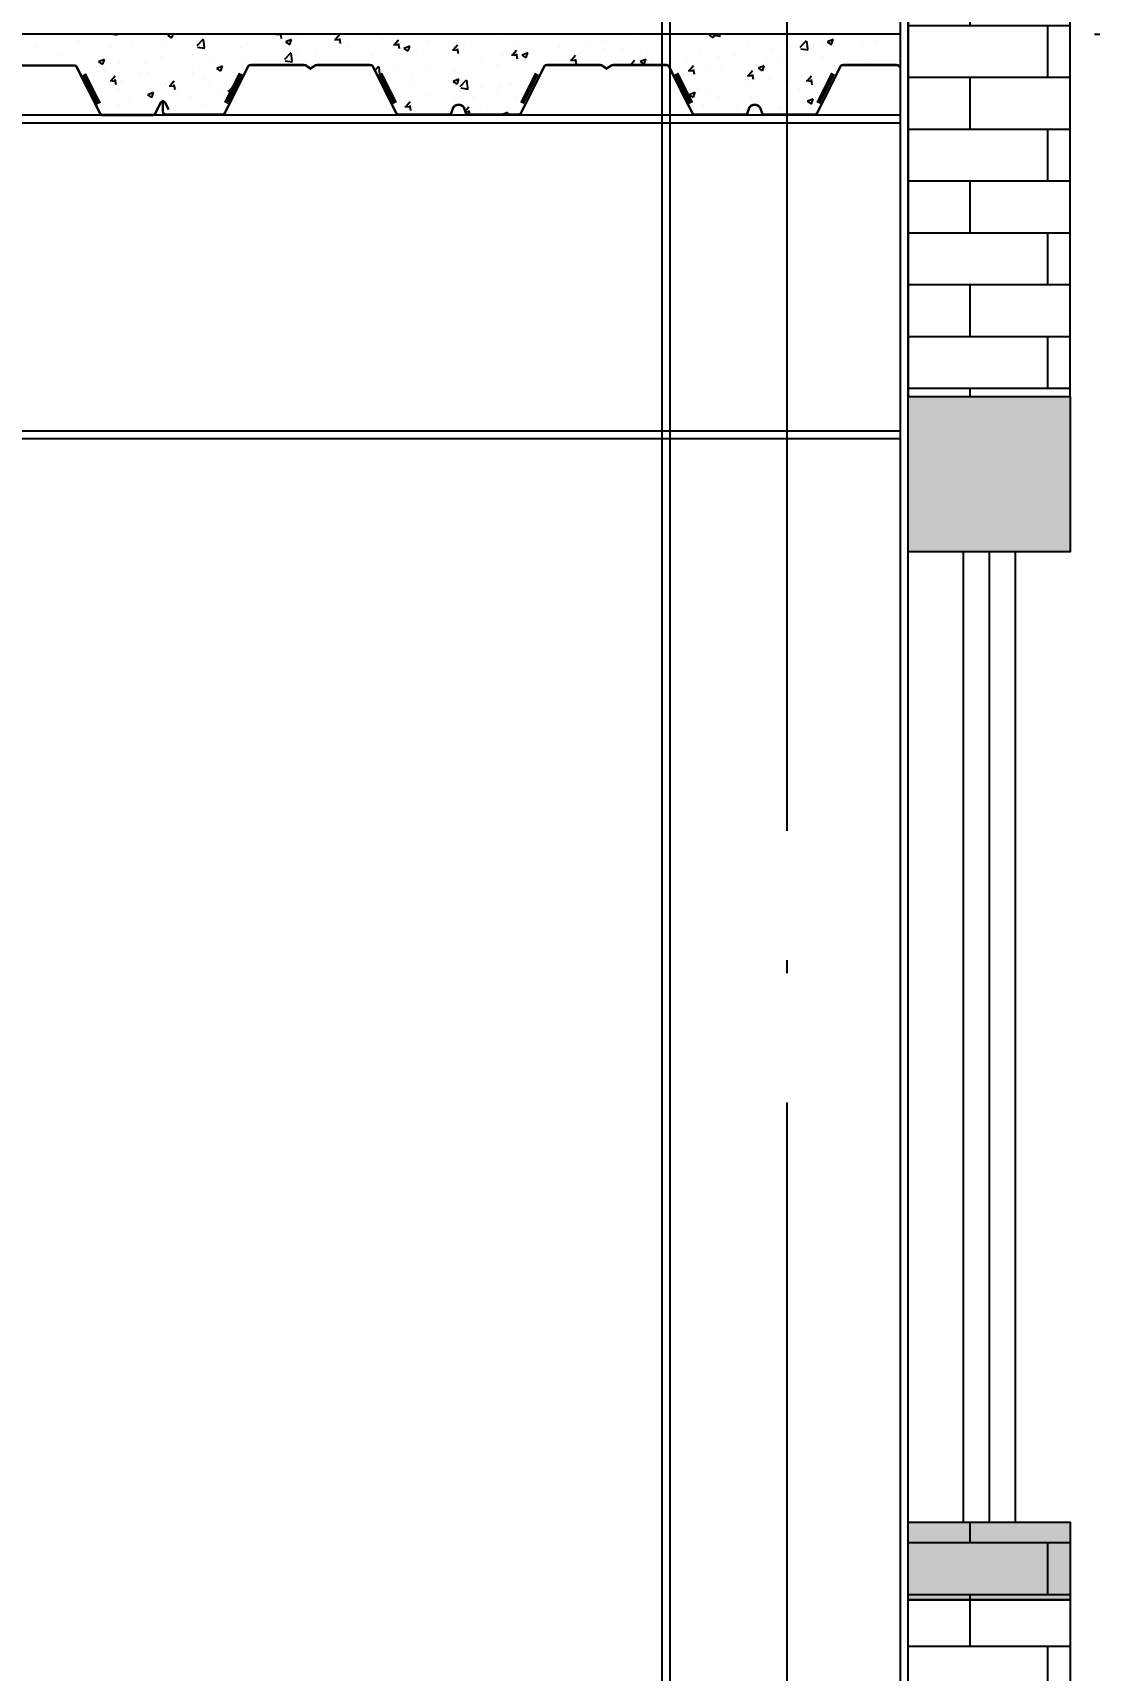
# Model space of a CAD drawing. Extents: x -89996 to 1006241, y -2176 to 440573.
# Drawn here: x 723159 to 724792, y 246761 to 249292 of the extents above; entities that cross this region are included whole.
import ezdxf

# ---------------------------------------------------------------- set-up
doc = ezdxf.new("R2010")
doc.units = 0
doc.header["$LTSCALE"] = 1000
doc.header["$MEASUREMENT"] = 0
doc.linetypes.add('DOTE', pattern=[2.42, 2, -0.2, 0.02, -0.2])
for name, color, linetype in [('AXIS', 3, 'Continuous'), ('BOLT', 251, 'Continuous'), ('DOTE', 1, 'DOTE'), ('FZX', 31, 'Continuous'), ('GZ', 50, 'Continuous'), ('MC', 132, 'Continuous'), ('PUB_HATCH', 8, 'Continuous'), ('PUB_TITLE', 4, 'Continuous'), ('S', 2, 'Continuous')]:
    doc.layers.add(name, color=color, linetype=linetype)
doc.styles.add('_TCH_DIM_T3', font='SIMPLEX', dxfattribs={"width": 0.705882, "bigfont": 'GBCBIG'})
doc.dimstyles.new('_TCH_ARCH&&100', dxfattribs={"dimtxt": 297.5, "dimasz": 100, "dimexe": 250, "dimexo": 300, "dimgap": 126.25, "dimtad": 1, "dimdec": 0, "dimzin": 0, "dimdsep": 46, "dimtxsty": '_TCH_DIM_T3', "dimblk": 'ARCHTICK', "dimcen": 0.09, "dimclrt": 7, "dimazin": 2, "dimtfac": 1, "dimtdec": 0, "dimtix": 1, "dimtmove": 2, "dimatfit": 3, "dimfxl": 0, "dimtolj": 1, "dimtzin": 0, "dimarcsym": 0})

# ---------------------------------------------------------------- blocks, each defined once
blk = doc.blocks.new('A$C0E672D9D')
at = {"layer": 'S', "const_width": 37.5}
blk.add_lwpolyline([(13831, 244), (13831, 64, -0.414214), (13786, 19), (12914, 19, -0.284079), (12873, 44), (12516, 759, 0.284079), (12475, 784), (11646, 784, 0.149964), (11621, 776), (11551, 728), (11481, 776, 0.149964), (11455, 784), (10626, 784, 0.284079), (10586, 759), (10228, 44, -0.284079), (10188, 19), (9416, 19, -0.323165), (9373, 50), (9354, 107, 0.323165), (9269, 169), (9258, 169, 0.323165), (9173, 107), (9154, 50, -0.323165), (9111, 19), (8339, 19, -0.284079), (8298, 44), (7941, 759, 0.284079), (7900, 784), (7071, 784, 0.149964), (7046, 776), (6976, 728), (6906, 776, 0.149964), (6880, 784), (6051, 784, 0.284079), (6011, 759), (5653, 44, -0.284079), (5613, 19), (4841, 19, -0.323165), (4798, 50), (4779, 107, 0.323165), (4694, 169), (4683, 169, 0.323165), (4598, 107), (4579, 50, -0.323165), (4536, 19), (3764, 19, -0.284079), (3723, 44), (3366, 759, 0.284079), (3325, 784), (2496, 784, 0.149964), (2471, 776), (2401, 728), (2331, 776, 0.149964), (2305, 784), (1476, 784, 0.284079), (1436, 759), (1078, 44, -0.284079), (1038, 19), (265, 19, -0.284079), (224, 44), (146, 200, 0.620038), (66, 200), (17, 101)], format="xyb", dxfattribs=at)
at = {"layer": 'S', "const_width": 67.5}
for points in [[(1323, 652), (1094, 195)], [(3479, 652), (3707, 195)], [(5898, 652), (5669, 195)], [(8054, 652), (8282, 195)], [(10473, 652), (10244, 195)], [(12629, 652), (12857, 195)]]:
    blk.add_lwpolyline(points, dxfattribs=at)
blk = doc.blocks.new('_ArchTick')
at = {"color": 0, "linetype": 'ByBlock', "const_width": 0.4}
blk.add_lwpolyline([(-0.5, -0.5), (0.5, 0.5)], dxfattribs=at)
blk = doc.blocks.new('*D2439')
at = {"layer": 'AXIS', "color": 0, "linetype": 'ByBlock', "lineweight": -2, "transparency": 16777216}
for p, q in [((724799.9, 249289.8), (727136.6, 249289.8)), ((726886.6, 245989.8), (726886.6, 249289.8)), ((724988.7, 245989.8), (727136.6, 245989.8))]:
    blk.add_line(p, q, dxfattribs=at)
at = {"layer": 'Defpoints', "color": 0, "linetype": 'ByBlock', "transparency": 16777216}
for p in [(724499.9, 249289.8, -4), (726886.6, 249289.8), (724688.7, 245989.8, -6.4)]:
    blk.add_point(p, dxfattribs=at)
at = {"layer": 'AXIS', "color": 0, "linetype": 'ByBlock', "lineweight": -2, "transparency": 16777216, "xscale": 100, "yscale": 100, "zscale": 100}
for p, rotation in [((726886.6, 249289.8), 90), ((726886.6, 245989.8), 270)]:
    blk.add_blockref('_ArchTick', p, dxfattribs=dict(at, rotation=rotation))
at = {"layer": 'AXIS', "color": 7, "linetype": 'ByBlock', "transparency": 16777216, "insert": (726611.6, 247639.8), "char_height": 297.5, "attachment_point": 5, "rotation": 90, "style": '_TCH_DIM_T3'}
blk.add_mtext('\\A1;3300', dxfattribs=at)
blk = doc.blocks.new('*D2440')
at = {"layer": 'AXIS', "color": 0, "linetype": 'ByBlock', "lineweight": -2, "transparency": 16777216}
for p, q in [((724811.9, 252489.8), (727136.6, 252489.8)), ((726886.6, 249289.8), (726886.6, 252489.8)), ((724799.9, 249289.8), (727136.6, 249289.8))]:
    blk.add_line(p, q, dxfattribs=at)
at = {"layer": 'Defpoints', "color": 0, "linetype": 'ByBlock', "transparency": 16777216}
for p in [(724511.9, 252489.8, -4), (726886.6, 252489.8), (724499.9, 249289.8, -4)]:
    blk.add_point(p, dxfattribs=at)
at = {"layer": 'AXIS', "color": 0, "linetype": 'ByBlock', "lineweight": -2, "transparency": 16777216, "xscale": 100, "yscale": 100, "zscale": 100}
for p, rotation in [((726886.6, 252489.8), 90), ((726886.6, 249289.8), 270)]:
    blk.add_blockref('_ArchTick', p, dxfattribs=dict(at, rotation=rotation))
at = {"layer": 'AXIS', "color": 7, "linetype": 'ByBlock', "transparency": 16777216, "insert": (726611.6, 250889.8), "char_height": 297.5, "attachment_point": 5, "rotation": 90, "style": '_TCH_DIM_T3'}
blk.add_mtext('\\A1;3200', dxfattribs=at)

msp = doc.modelspace()

# ---------------------------------------------------------------- hatches: boundary and pattern name
at = {"layer": 'BOLT'}
h = msp.add_hatch(dxfattribs=at)
h.set_pattern_fill('AR-BRSTD', color=256, scale=100)
h.set_pattern_definition([(0, (110302.21, -245231.88), (0, 80.138549), []), (90, (110302.21, -245231.88), (-120.1928, 80.138549), [80.13855, -80.13854])])
h.paths.add_polyline_path([(724761.94, 250169.77), (724511.94, 250169.77), (724511.94, 248729.77), (724761.94, 248729.77)])
h = msp.add_hatch(color=256, dxfattribs=at)
h.dxf.hatch_style = 1
h.paths.add_polyline_path([(724761.94, 248729.77), (724511.94, 248729.77), (724511.94, 248489.77), (724761.94, 248489.77)])
h = msp.add_hatch(dxfattribs=at)
h.set_pattern_fill('AR-BRSTD', color=256, scale=100)
h.set_pattern_definition([(0, (110302.21, -244851.96), (0, 80.138549), []), (90, (110302.21, -244851.96), (-120.1928, 80.138549), [80.13855, -80.13854])])
h.paths.add_polyline_path([(724761.94, 244729.77), (724511.94, 244729.77), (724511.94, 245671.01), (724537.81, 245671.01), (724537.81, 245691.01), (724751.94, 245691.01), (724751.94, 245841.01), (724761.94, 245841.01)])
h.paths.add_polyline_path([(724761.94, 245841.01), (724751.94, 245841.01), (724751.94, 245691.01), (724511.94, 245691.01), (724511.94, 246989.77), (724761.94, 246989.77)])
h = msp.add_hatch(color=256, dxfattribs=at)
h.dxf.hatch_style = 1
h.paths.add_polyline_path([(724761.94, 246989.77), (724511.94, 246989.77), (724511.94, 246869.77), (724761.94, 246869.77)])

# ---------------------------------------------------------------- linework, layer by layer
at = {"color": 9, "linetype": 'Continuous'}
for p, q in [((723279.54, 249290.32, -1.05), (723289.81, 249288.72, -1.05)), ((723295.68, 249288.53, -1.05), (723295.68, 249288.53, -1.05)), ((723367.59, 249287.85, -1.05), (723373.9, 249283.58, -1.05)), ((723367.9, 249288.4, -1.05), (723372.86, 249290.3, -1.05)), ((723374.18, 249283.96, -1.05), (723376.31, 249290.3, -1.05)), ((723376.46, 249285.36, -1.05), (723376.46, 249285.36, -1.05)), ((723439.66, 249289.67, -1.05), (723439.66, 249289.67, -1.05)), ((723498.39, 249290.09, -1.05), (723498.39, 249290.09, -1.05)), ((723534.55, 249289.47, -1.05), (723542.14, 249288.81, -1.05)), ((723536.33, 249289.67, -1.05), (723536.84, 249290.27, -1.05)), ((723543.98, 249283.04, -1.05), (723542.65, 249290.27, -1.05)), ((723566.19, 249287.23, -1.05), (723566.19, 249287.23, -1.05)), ((723627.42, 249281.7, -1.05), (723633.55, 249289, -1.05)), ((723633.98, 249284.36, -1.05), (723633.98, 249284.36, -1.05)), ((723758.24, 249285.92, -1.05), (723758.24, 249285.92, -1.05)), ((723878.55, 249283.76, -1.05), (723878.55, 249283.76, -1.05)), ((723899.78, 249289.31, -1.05), (723899.78, 249289.31, -1.05)), ((724093.13, 249284.32, -1.05), (724093.13, 249284.32, -1.05)), ((724202.43, 249285.73, -1.05), (724202.43, 249285.73, -1.05)), ((724204.36, 249288.12, -1.05), (724210.67, 249283.86, -1.05)), ((724204.67, 249288.67, -1.05), (724208.57, 249290.17, -1.05)), ((724210.45, 249288.06, -1.05), (724221.75, 249286.31, -1.05)), ((724210.95, 249284.23, -1.05), (724212.94, 249290.17, -1.05)), ((724221.16, 249287.93, -1.05), (724220.9, 249290.17, -1.05)), ((724338.92, 249289.81, -1.05), (724338.92, 249289.81, -1.05)), ((724460.13, 249286.94, -1.05), (724460.13, 249286.94, -1.05)), ((723164.52, 249270.07, -1.05), (723164.52, 249270.07, -1.05)), ((723199.36, 249258.03, -1.05), (723199.36, 249258.03, -1.05)), ((723228.33, 249259.93, -1.05), (723228.33, 249259.93, -1.05)), ((723230.48, 249279.59, -1.05), (723230.48, 249279.59, -1.05)), ((723279.56, 249268.59, -1.05), (723279.56, 249268.59, -1.05)), ((723302.39, 249272.64, -1.05), (723302.39, 249272.64, -1.05)), ((723311.36, 249272.78, -1.05), (723311.36, 249272.78, -1.05)), ((723359.46, 249279.11, -1.05), (723359.46, 249279.11, -1.05)), ((723413.23, 249271.88, -1.05), (723423.12, 249282.19, -1.05)), ((723414.05, 249269.45, -1.05), (723425.35, 249267.7, -1.05)), ((723424.76, 249269.33, -1.05), (723423.36, 249281.39, -1.05)), ((723424.25, 249263.91, -1.05), (723424.25, 249263.91, -1.05)), ((723480.95, 249270.19, -1.05), (723480.95, 249270.19, -1.05)), ((723489.46, 249272.85, -1.05), (723489.46, 249272.85, -1.05)), ((723548.77, 249250.86, -1.05), (723558.66, 249261.17, -1.05)), ((723550.1, 249277.67, -1.05), (723556.42, 249273.41, -1.05)), ((723550.42, 249278.23, -1.05), (723559.31, 249281.64, -1.05)), ((723553.61, 249280.98, -1.05), (723553.61, 249280.98, -1.05)), ((723555.02, 249282.9, -1.05), (723555.02, 249282.9, -1.05)), ((723556.7, 249273.78, -1.05), (723559.27, 249281.46, -1.05)), ((723560.3, 249248.31, -1.05), (723558.9, 249260.37, -1.05)), ((723566.35, 249260.66, -1.05), (723566.35, 249260.66, -1.05)), ((723598.14, 249264.84, -1.05), (723598.14, 249264.84, -1.05)), ((723625.64, 249281.5, -1.05), (723633.23, 249280.84, -1.05)), ((723635.07, 249275.07, -1.05), (723633.61, 249283.03, -1.05)), ((723646.24, 249271.17, -1.05), (723646.24, 249271.17, -1.05)), ((723701.78, 249281.5, -1.05), (723701.78, 249281.5, -1.05)), ((723716.74, 249273.53, -1.05), (723724.33, 249272.87, -1.05)), ((723718.52, 249273.73, -1.05), (723724.64, 249281.03, -1.05)), ((723726.17, 249267.1, -1.05), (723724.7, 249275.06, -1.05)), ((723726.45, 249281.73, -1.05), (723726.45, 249281.73, -1.05)), ((723732.62, 249267.5, -1.05), (723738.94, 249263.24, -1.05)), ((723732.93, 249268.05, -1.05), (723741.83, 249271.47, -1.05)), ((723739.21, 249263.61, -1.05), (723741.79, 249271.29, -1.05)), ((723747.38, 249265.3, -1.05), (723747.38, 249265.3, -1.05)), ((723751.65, 249263.88, -1.05), (723751.65, 249263.88, -1.05)), ((723769.57, 249278.64, -1.05), (723769.57, 249278.64, -1.05)), ((723807.83, 249265.56, -1.05), (723815.42, 249264.9, -1.05)), ((723809.61, 249265.76, -1.05), (723815.73, 249273.06, -1.05)), ((723813.34, 249274.82, -1.05), (723813.34, 249274.82, -1.05)), ((723817.26, 249259.13, -1.05), (723815.79, 249267.09, -1.05)), ((723825.71, 249276.59, -1.05), (723825.71, 249276.59, -1.05)), ((723837.37, 249275.77, -1.05), (723837.37, 249275.77, -1.05)), ((723900.7, 249257.79, -1.05), (723906.82, 249265.09, -1.05)), ((723905.16, 249272.91, -1.05), (723905.16, 249272.91, -1.05)), ((723908.35, 249251.16, -1.05), (723906.88, 249259.12, -1.05)), ((723915.45, 249257.88, -1.05), (723924.34, 249261.3, -1.05)), ((723921.73, 249253.44, -1.05), (723924.3, 249261.12, -1.05)), ((723933.03, 249263.24, -1.05), (723933.03, 249263.24, -1.05)), ((723972.96, 249270.04, -1.05), (723972.96, 249270.04, -1.05)), ((724007.11, 249259.13, -1.05), (724007.11, 249259.13, -1.05)), ((724013.24, 249273.8, -1.05), (724013.24, 249273.8, -1.05)), ((724040.75, 249267.18, -1.05), (724040.75, 249267.18, -1.05)), ((724045.03, 249277.98, -1.05), (724045.03, 249277.98, -1.05)), ((724072.32, 249268.08, -1.05), (724072.32, 249268.08, -1.05)), ((724108.55, 249264.31, -1.05), (724108.55, 249264.31, -1.05)), ((724136.47, 249276.21, -1.05), (724136.47, 249276.21, -1.05)), ((724176.34, 249261.45, -1.05), (724176.34, 249261.45, -1.05)), ((724190.79, 249264.38, -1.05), (724190.79, 249264.38, -1.05)), ((724244.14, 249258.58, -1.05), (724244.14, 249258.58, -1.05)), ((724264.86, 249277.1, -1.05), (724264.86, 249277.1, -1.05)), ((724300.03, 249265.86, -1.05), (724300.03, 249265.86, -1.05)), ((724330.24, 249260.52, -1.05), (724330.24, 249260.52, -1.05)), ((724331.82, 249270.05, -1.05), (724331.82, 249270.05, -1.05)), ((724345.17, 249269.46, -1.05), (724355.06, 249279.77, -1.05)), ((724345.99, 249267.04, -1.05), (724357.29, 249265.29, -1.05)), ((724356.7, 249266.91, -1.05), (724355.3, 249278.97, -1.05)), ((724369.35, 249261.93, -1.05), (724369.35, 249261.93, -1.05)), ((724379.92, 249276.38, -1.05), (724379.92, 249276.38, -1.05)), ((724386.87, 249277.95, -1.05), (724393.19, 249273.69, -1.05)), ((724387.19, 249278.5, -1.05), (724396.08, 249281.92, -1.05)), ((724393.47, 249274.06, -1.05), (724396.04, 249281.74, -1.05)), ((724396.2, 249270.05, -1.05), (724396.2, 249270.05, -1.05)), ((724443.42, 249274.64, -1.05), (724443.42, 249274.64, -1.05)), ((724461.41, 249278.99, -1.05), (724461.41, 249278.99, -1.05)), ((723228.93, 249237.31, -1.05), (723228.93, 249237.31, -1.05)), ((723260.88, 249246.88, -1.05), (723267.2, 249242.62, -1.05)), ((723261.19, 249247.44, -1.05), (723270.09, 249250.85, -1.05)), ((723267.47, 249242.99, -1.05), (723270.05, 249250.67, -1.05)), ((723270.27, 249233.79, -1.05), (723270.27, 249233.79, -1.05)), ((723294.14, 249246.25, -1.05), (723294.14, 249246.25, -1.05)), ((723332.82, 249244.76, -1.05), (723332.82, 249244.76, -1.05)), ((723358.29, 249254.38, -1.05), (723358.29, 249254.38, -1.05)), ((723406.25, 249239.58, -1.05), (723406.25, 249239.58, -1.05)), ((723406.89, 249257.47, -1.05), (723406.89, 249257.47, -1.05)), ((723438.05, 249243.77, -1.05), (723438.05, 249243.77, -1.05)), ((723443.39, 249236.71, -1.05), (723449.71, 249232.45, -1.05)), ((723443.71, 249237.26, -1.05), (723452.6, 249240.68, -1.05)), ((723449.99, 249232.82, -1.05), (723452.56, 249240.5, -1.05)), ((723486.14, 249250.1, -1.05), (723486.14, 249250.1, -1.05)), ((723549.59, 249248.43, -1.05), (723560.89, 249246.68, -1.05)), ((723618.02, 249248.22, -1.05), (723618.02, 249248.22, -1.05)), ((723677.58, 249251.17, -1.05), (723677.58, 249251.17, -1.05)), ((723683.23, 249257.17, -1.05), (723683.23, 249257.17, -1.05)), ((723687.97, 249233.66, -1.05), (723694.2, 249240.15, -1.05)), ((723695.84, 249227.29, -1.05), (723694.44, 249239.35, -1.05)), ((723724.83, 249235.83, -1.05), (723724.83, 249235.83, -1.05)), ((723772.93, 249242.16, -1.05), (723772.93, 249242.16, -1.05)), ((723853.14, 249252.72, -1.05), (723853.14, 249252.72, -1.05)), ((723877, 249241.48, -1.05), (723877, 249241.48, -1.05)), ((723884.93, 249256.91, -1.05), (723884.93, 249256.91, -1.05)), ((723898.92, 249257.59, -1.05), (723906.51, 249256.93, -1.05)), ((723915.13, 249257.33, -1.05), (723921.45, 249253.07, -1.05)), ((723941.15, 249249.61, -1.05), (723941.15, 249249.61, -1.05)), ((723990.01, 249249.62, -1.05), (723997.6, 249248.96, -1.05)), ((723991.79, 249249.82, -1.05), (723997.91, 249257.12, -1.05)), ((723999.44, 249243.19, -1.05), (723997.97, 249251.15, -1.05)), ((724042.66, 249238.96, -1.05), (724042.66, 249238.96, -1.05)), ((724081.1, 249241.65, -1.05), (724088.69, 249240.99, -1.05)), ((724082.88, 249241.85, -1.05), (724089.01, 249249.15, -1.05)), ((724089.54, 249240.59, -1.05), (724089.07, 249243.18, -1.05)), ((724097.65, 249247.16, -1.05), (724103.97, 249242.9, -1.05)), ((724097.97, 249247.71, -1.05), (724106.86, 249251.12, -1.05)), ((724104.24, 249243.27, -1.05), (724106.82, 249250.95, -1.05)), ((724116.73, 249251.67, -1.05), (724116.73, 249251.67, -1.05)), ((724139.93, 249244.79, -1.05), (724139.93, 249244.79, -1.05)), ((724171.72, 249248.97, -1.05), (724171.72, 249248.97, -1.05)), ((724172.2, 249233.68, -1.05), (724179.79, 249233.02, -1.05)), ((724173.98, 249233.88, -1.05), (724180.1, 249241.18, -1.05)), ((724181.63, 249227.25, -1.05), (724180.16, 249235.21, -1.05)), ((724200.89, 249243.45, -1.05), (724200.89, 249243.45, -1.05)), ((724219.82, 249255.3, -1.05), (724219.82, 249255.3, -1.05)), ((724221.22, 249236.5, -1.05), (724221.22, 249236.5, -1.05)), ((724265.07, 249225.92, -1.05), (724271.19, 249233.21, -1.05)), ((724266.09, 249252.39, -1.05), (724266.09, 249252.39, -1.05)), ((724280.16, 249236.99, -1.05), (724286.48, 249232.73, -1.05)), ((724280.48, 249237.54, -1.05), (724289.37, 249240.95, -1.05)), ((724286.76, 249233.1, -1.05), (724289.33, 249240.77, -1.05)), ((724295.29, 249249.21, -1.05), (724295.29, 249249.21, -1.05)), ((724311.93, 249255.72, -1.05), (724311.93, 249255.72, -1.05)), ((724379.73, 249252.86, -1.05), (724379.73, 249252.86, -1.05)), ((724447.53, 249249.99, -1.05), (724447.53, 249249.99, -1.05)), ((724458.51, 249241.04, -1.05), (724458.51, 249241.04, -1.05)), ((723246.15, 249218.5, -1.05), (723246.15, 249218.5, -1.05)), ((723258.76, 249232.05, -1.05), (723258.76, 249232.05, -1.05)), ((723277.95, 249222.69, -1.05), (723277.95, 249222.69, -1.05)), ((723278.9, 249217.85, -1.05), (723286.49, 249217.19, -1.05)), ((723280.68, 249218.05, -1.05), (723286.8, 249225.35, -1.05)), ((723288.33, 249211.42, -1.05), (723286.86, 249219.38, -1.05)), ((723297.05, 249216.73, -1.05), (723297.05, 249216.73, -1.05)), ((723326.05, 249229.02, -1.05), (723326.05, 249229.02, -1.05)), ((723338.07, 249230.92, -1.05), (723338.07, 249230.92, -1.05)), ((723356.74, 249212.11, -1.05), (723356.74, 249212.11, -1.05)), ((723364.85, 249213.87, -1.05), (723364.85, 249213.87, -1.05)), ((723369.99, 249209.88, -1.05), (723377.58, 249209.22, -1.05)), ((723371.77, 249210.08, -1.05), (723377.89, 249217.38, -1.05)), ((723379.42, 249203.45, -1.05), (723377.95, 249211.41, -1.05)), ((723405.86, 249228.06, -1.05), (723405.86, 249228.06, -1.05)), ((723422.71, 249221.63, -1.05), (723422.71, 249221.63, -1.05)), ((723432.64, 249211, -1.05), (723432.64, 249211, -1.05)), ((723455.39, 249213.03, -1.05), (723455.39, 249213.03, -1.05)), ((723462.86, 249202.11, -1.05), (723468.98, 249209.41, -1.05)), ((723473.66, 249225.2, -1.05), (723473.66, 249225.2, -1.05)), ((723487.91, 249230.57, -1.05), (723487.91, 249230.57, -1.05)), ((723691.6, 249226.41, -1.05), (723696.43, 249225.66, -1.05)), ((723693.04, 249231.64, -1.05), (723693.04, 249231.64, -1.05)), ((723744.84, 249213.74, -1.05), (723744.84, 249213.74, -1.05)), ((723745.83, 249223.02, -1.05), (723745.83, 249223.02, -1.05)), ((723808.43, 249216.37, -1.05), (723814.74, 249212.11, -1.05)), ((723808.74, 249216.92, -1.05), (723817.63, 249220.33, -1.05)), ((723811.8, 249232.54, -1.05), (723811.8, 249232.54, -1.05)), ((723812.64, 249210.87, -1.05), (723812.64, 249210.87, -1.05)), ((723815.02, 249212.48, -1.05), (723817.59, 249220.15, -1.05)), ((723819.85, 249208.82, -1.05), (723829.74, 249219.12, -1.05)), ((723831.38, 249206.26, -1.05), (723829.98, 249218.33, -1.05)), ((723880.43, 249208.01, -1.05), (723880.43, 249208.01, -1.05)), ((723894.54, 249213.53, -1.05), (723894.54, 249213.53, -1.05)), ((723899.62, 249213.15, -1.05), (723899.62, 249213.15, -1.05)), ((724263.29, 249225.72, -1.05), (724270.88, 249225.05, -1.05)), ((724264.55, 249210.12, -1.05), (724264.55, 249210.12, -1.05)), ((724266.62, 249215.77, -1.05), (724266.62, 249215.77, -1.05)), ((724272.72, 249219.28, -1.05), (724271.25, 249227.24, -1.05)), ((724298.41, 249219.96, -1.05), (724298.41, 249219.96, -1.05)), ((724328.7, 249218.25, -1.05), (724328.7, 249218.25, -1.05)), ((724346.51, 249226.29, -1.05), (724346.51, 249226.29, -1.05)), ((724354.38, 249217.75, -1.05), (724361.97, 249217.08, -1.05)), ((724356.16, 249217.95, -1.05), (724362.28, 249225.24, -1.05)), ((724363.81, 249211.31, -1.05), (724362.34, 249219.27, -1.05)), ((724394.66, 249227.77, -1.05), (724394.66, 249227.77, -1.05)), ((723292.6, 249203.98, -1.05), (723292.6, 249203.98, -1.05)), ((723307.26, 249187.6, -1.05), (723307.26, 249187.6, -1.05)), ((723336.69, 249195.75, -1.05), (723343, 249191.49, -1.05)), ((723337, 249196.3, -1.05), (723345.89, 249199.72, -1.05)), ((723343.28, 249191.86, -1.05), (723345.85, 249199.54, -1.05)), ((723372.84, 249189.49, -1.05), (723372.84, 249189.49, -1.05)), ((723381.33, 249200.32, -1.05), (723381.33, 249200.32, -1.05)), ((723404.64, 249193.67, -1.05), (723404.64, 249193.67, -1.05)), ((723452.73, 249200.01, -1.05), (723452.73, 249200.01, -1.05)), ((723461.08, 249201.91, -1.05), (723468.67, 249201.25, -1.05)), ((723470.51, 249195.48, -1.05), (723469.04, 249203.44, -1.05)), ((723736.14, 249178.2, -1.05), (723742.26, 249185.5, -1.05)), ((723739.52, 249192.07, -1.05), (723739.52, 249192.07, -1.05)), ((723746.41, 249188.11, -1.05), (723746.41, 249188.11, -1.05)), ((723771.62, 249196.68, -1.05), (723771.62, 249196.68, -1.05)), ((723810.25, 249190.26, -1.05), (723810.25, 249190.26, -1.05)), ((723819.73, 249202.63, -1.05), (723819.73, 249202.63, -1.05)), ((723820.47, 249200.82, -1.05), (723820.47, 249200.82, -1.05)), ((723820.67, 249206.39, -1.05), (723831.97, 249204.64, -1.05)), ((723839.41, 249193.81, -1.05), (723839.41, 249193.81, -1.05)), ((723851.52, 249206.82, -1.05), (723851.52, 249206.82, -1.05)), ((723875.46, 249199.2, -1.05), (723875.46, 249199.2, -1.05)), ((723907.21, 249190.95, -1.05), (723907.21, 249190.95, -1.05)), ((724173.46, 249196.03, -1.05), (724179.77, 249191.77, -1.05)), ((724173.77, 249196.58, -1.05), (724182.67, 249199.99, -1.05)), ((724180.05, 249192.14, -1.05), (724182.62, 249199.81, -1.05)), ((724186.41, 249205.21, -1.05), (724186.41, 249205.21, -1.05)), ((724199.34, 249201.17, -1.05), (724199.34, 249201.17, -1.05)), ((724219.41, 249193.69, -1.05), (724219.41, 249193.69, -1.05)), ((724269.73, 249192.06, -1.05), (724269.73, 249192.06, -1.05)), ((724287.2, 249190.82, -1.05), (724287.2, 249190.82, -1.05)), ((724343.79, 249204.77, -1.05), (724343.79, 249204.77, -1.05)), ((724355, 249187.96, -1.05), (724355, 249187.96, -1.05)), ((724355.97, 249185.86, -1.05), (724362.29, 249181.6, -1.05)), ((724356.29, 249186.41, -1.05), (724365.18, 249189.82, -1.05)), ((724362.56, 249181.97, -1.05), (724365.14, 249189.64, -1.05)), ((723292.64, 249178.93, -1.05), (723292.64, 249178.93, -1.05)), ((723312.8, 249166.37, -1.05), (723312.8, 249166.37, -1.05)), ((723421.16, 249179.35, -1.05), (723421.16, 249179.35, -1.05)), ((723734.36, 249178, -1.05), (723741.95, 249177.34, -1.05)), ((723743.79, 249171.57, -1.05), (723742.32, 249179.53, -1.05)), ((723744.29, 249180.74, -1.05), (723744.29, 249180.74, -1.05)), ((723827.52, 249170.58, -1.05), (723833.35, 249177.53, -1.05)), ((723827.53, 249169.85, -1.05), (723833.04, 249169.37, -1.05)), ((723834.79, 249164.09, -1.05), (723833.41, 249171.56, -1.05)), ((723850.9, 249172.93, -1.05), (723850.9, 249172.93, -1.05)), ((723884.23, 249165.24, -1.05), (723885.93, 249164.09, -1.05)), ((723884.55, 249165.79, -1.05), (723893.44, 249169.2, -1.05)), ((723891.75, 249164.09, -1.05), (723893.4, 249169.02, -1.05)), ((724178.39, 249179.49, -1.05), (724178.39, 249179.49, -1.05)), ((724195.66, 249179.34, -1.05), (724195.66, 249179.34, -1.05)), ((724233.21, 249165.68, -1.05), (724233.21, 249165.68, -1.05)), ((724246.19, 249176.63, -1.05), (724246.19, 249176.63, -1.05)), ((724263, 249167.84, -1.05), (724263, 249167.84, -1.05)), ((724265, 249169.87, -1.05), (724265, 249169.87, -1.05)), ((724313.1, 249176.2, -1.05), (724313.1, 249176.2, -1.05)), ((724313.98, 249173.76, -1.05), (724313.98, 249173.76, -1.05)), ((724327.15, 249175.97, -1.05), (724327.15, 249175.97, -1.05))]:
    msp.add_line(p, q, dxfattribs=at)
at = {"layer": 'DOTE'}
msp.add_line((724325.06, 240798.38, -3.98), (724325.06, 252643.24, -3.98), dxfattribs=at)
at = {"layer": 'FZX', "elevation": -3.98}
for points in [[(724761.94, 253249.77), (724511.94, 253249.77), (724511.94, 248729.77), (724761.94, 248729.77)], [(724511.94, 248729.77), (724761.94, 248729.77), (724761.94, 248489.77), (724511.94, 248489.77)], [(724511.94, 246989.77), (724761.94, 246989.77), (724761.94, 246869.77), (724511.94, 246869.77)], [(724761.94, 244489.77), (724511.94, 244489.77), (724511.94, 246869.77), (724761.94, 246869.77)]]:
    msp.add_lwpolyline(points, close=True, dxfattribs=at)
at = {"layer": 'GZ'}
for p, q in [((724143.94, 241509.77, -3.98), (724143.94, 252489.77, -3.98)), ((724499.94, 241509.77, -3.98), (724499.94, 252479.77, -3.98)), ((724511.94, 241509.77, -3.98), (724511.94, 252489.77, -3.98)), ((724131.94, 241509.77, -3.98), (724131.94, 252012.26, -3.98))]:
    msp.add_line(p, q, dxfattribs=at)
at = {"layer": 'MC'}
for p, q in [((724596.94, 248489.77, -3.98), (724596.94, 246988.53, -3.98)), ((724636.94, 248489.77, -3.98), (724636.94, 246988.53, -3.98)), ((724676.94, 248489.77, -3.98), (724676.94, 246988.53, -3.98))]:
    msp.add_line(p, q, dxfattribs=at)
at = {"layer": 'PUB_HATCH'}
msp.add_line((724499.94, 249289.77, -4.18), (715127.06, 249289.77, -3.98), dxfattribs=at)
at = {"layer": 'PUB_TITLE'}
for p, q in [((715127.06, 249164.69, -1.74), (724499.94, 249164.69, -1.74)), ((715127.06, 249152.69, -1.74), (724499.94, 249152.69, -1.74)), ((715127.06, 248676.69, -1.74), (724499.94, 248676.69, -1.74)), ((715127.06, 248664.69, -1.74), (724499.94, 248664.69, -1.74))]:
    msp.add_line(p, q, dxfattribs=at)
at = {"layer": 'S', "const_width": 3.75, "elevation": -2.6}
msp.add_lwpolyline([(723360.53, 249187.86), (723360.53, 249169.86, 0.4142136), (723365.03, 249165.36), (723452.25, 249165.36, 0.284079), (723456.28, 249167.85), (723492.04, 249239.38, -0.284079), (723496.06, 249241.86), (723578.99, 249241.86, -0.1499643), (723581.51, 249241.09), (723588.53, 249236.34), (723595.55, 249241.09, -0.1499643), (723598.07, 249241.86), (723681, 249241.86, -0.284079), (723685.03, 249239.38), (723720.79, 249167.85, 0.284079), (723724.81, 249165.36), (723802.03, 249165.36, 0.3231651), (723806.31, 249168.45), (723808.22, 249174.2, -0.3231651), (723816.76, 249180.36), (723817.81, 249180.36, -0.3231651), (723826.35, 249174.2), (723828.26, 249168.45, 0.3231651), (723832.53, 249165.36), (723909.75, 249165.36, 0.284079), (723913.78, 249167.85), (723949.54, 249239.38, -0.284079), (723953.56, 249241.86), (724036.49, 249241.86, -0.1499643), (724039.01, 249241.09), (724046.03, 249236.34), (724053.05, 249241.09, -0.1499643), (724055.57, 249241.86), (724138.5, 249241.86, -0.284079), (724142.53, 249239.38), (724178.29, 249167.85, 0.284079), (724182.31, 249165.36), (724259.53, 249165.36, 0.3231651), (724263.81, 249168.45), (724265.72, 249174.2, -0.3231651), (724274.26, 249180.36), (724275.31, 249180.36, -0.3231651), (724283.85, 249174.2), (724285.76, 249168.45, 0.3231651), (724290.03, 249165.36), (724367.25, 249165.36, 0.284079), (724371.28, 249167.85), (724407.04, 249239.38, -0.284079), (724411.06, 249241.86), (724493.99, 249241.86, -0.1499643), (724496.51, 249241.09), (724499.94, 249238.77)], format="xyb", dxfattribs=at)
at = {"layer": 'S', "const_width": 6.75, "elevation": -2.6}
for points in [[(723480.72, 249228.73), (723457.87, 249183.02)], [(723696.35, 249228.73), (723719.2, 249183.02)], [(723938.22, 249228.73), (723915.37, 249183.02)], [(724153.85, 249228.73), (724176.7, 249183.02)], [(724395.72, 249228.73), (724372.87, 249183.02)]]:
    msp.add_lwpolyline(points, dxfattribs=at)

# ---------------------------------------------------------------- block references
at = {"xscale": -0.1, "yscale": 0.1, "zscale": 0.1}
msp.add_blockref('A$C0E672D9D', (723371.15, 249162.7, -0.52), dxfattribs=at)

# ---------------------------------------------------------------- dimensions: what is measured, and where the dimension line sits
at = {"layer": 'AXIS', "linetype": 'ByBlock'}
for base, p1, p2, picture, middle in [((726886.64, 252489.77), (724499.94, 249289.77, -3.98), (724511.94, 252489.77, -3.98), '*D2440', (726611.64, 250889.77)), ((726886.64, 249289.77), (724688.74, 245989.77, -6.42), (724499.94, 249289.77, -3.98), '*D2439', (726611.64, 247639.77))]:
    dim = msp.add_linear_dim(base=base, p1=p1, p2=p2, angle=90, dimstyle='_TCH_ARCH&&100', dxfattribs=at)
    dim.commit()
    dim.dimension.update_dxf_attribs({"geometry": picture, "text_midpoint": middle})

doc.saveas('drawing.dxf')
